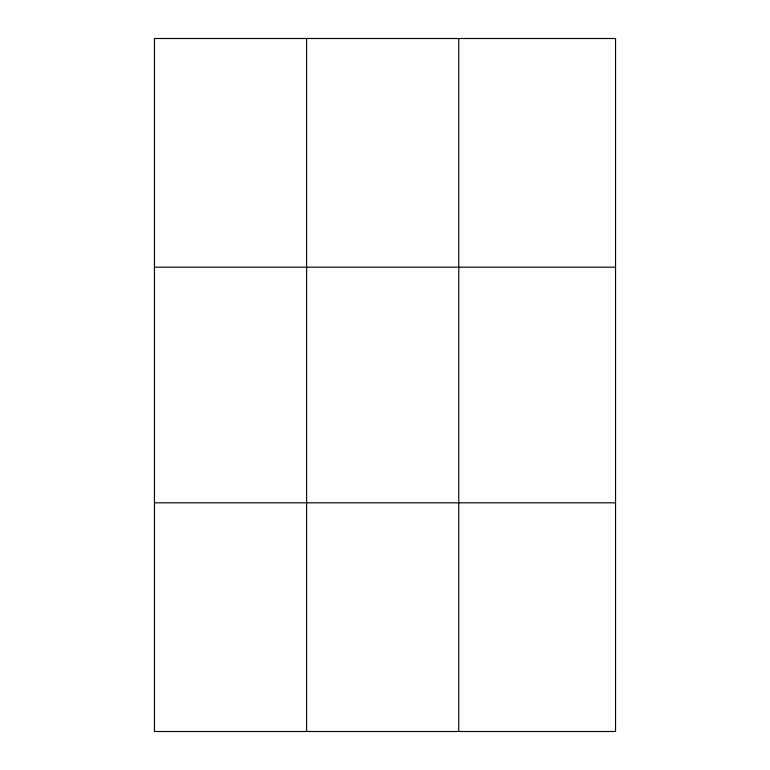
<?xml version="1.0" encoding="UTF-8"?>
<svg xmlns="http://www.w3.org/2000/svg" width="770" height="770" viewBox="0 0 770 770"><rect width="100%" height="100%" fill="white"/><g stroke="black" fill="none" stroke-linecap="round" stroke-linejoin="round"><path stroke-width="1.16" d="M306.614 38.5L306.614 731.5M458.776 38.5L458.776 731.5M154.452 267.19L615.548 267.19M154.452 502.81L615.548 502.81M615.548 674.327L615.548 731.5L154.452 731.5L154.452 38.5L615.548 38.5L615.548 674.327"/></g></svg>
